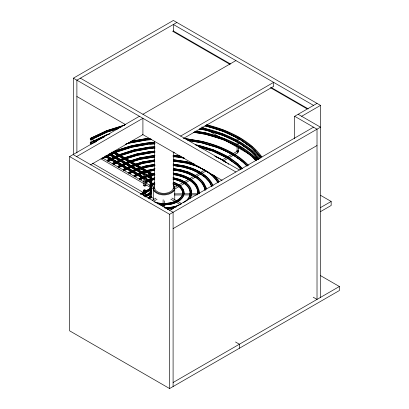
<?xml version="1.0" encoding="UTF-8"?>
<svg xmlns="http://www.w3.org/2000/svg" width="409" height="409" viewBox="0 0 409 409"><rect width="100%" height="100%" fill="white"/><g stroke="black" fill="none" stroke-linecap="round" stroke-linejoin="round"><path stroke-width="0.61" d="M91.033 139.203L91.498 138.564L92.587 138.82L92.122 139.454L91.033 139.203L91.033 144.27M95.522 141.754L94.515 141.422L93.492 141.77L93.482 142.444L94.489 142.777M143.457 192.7L143.472 190.159L144.495 189.817L145.502 190.149L145.502 191.386M143.85 170.839L143.835 171.519L144.842 171.852L145.865 171.504L145.88 170.829L144.868 170.497L143.85 170.839L143.835 185.778L144.842 186.11L145.865 185.763L145.88 185.088M143.835 185.778L143.85 185.098M150.108 188.523L150.384 173.753L112.864 152.092M150.108 192.67L150.144 190.18M150.18 188.989L150.313 181.586M150.108 196.821L150.144 194.331M150.18 193.135L150.215 190.645M150.261 188.835L150.313 185.732M150.87 189.853L150.604 192.608L144.571 196.09M150.88 193.385L150.819 196.458L148.411 198.022M151.831 177.889L151.545 193.278L151.11 193.871L145.624 197.036M151.831 182.041L151.545 197.424L149.464 198.968M163.012 206.714L163.145 199.735M164.546 207.833L164.679 200.855M237.102 150.926L237.118 150.558L236.755 151.524L237.102 150.926L237.118 137.884L237.578 137.618L238.667 137.874L238.662 150.916L238.672 150.548L238.222 151.908L237.2 152.981L238.222 151.908L238.672 150.548M238.667 137.874L238.202 138.508L237.113 138.252M145.502 190.149L145.492 190.824L144.469 191.172L143.457 190.839M159.883 204.858L163.804 205.052L171.243 204.06A20.01 11.554 0 0 0 177.583 201.596M182.286 195.425L182.583 193.851M183.401 202.772A27.101 15.644 0 0 0 185.691 201.075C189.945 197.772 191.831 191.397 188.391 186.841A25.43 14.683 0 0 0 174.346 178.728L173.119 178.523M189.715 196.233C192.542 186.478 181.167 180.42 173.119 179.173M186.289 200.977C190.66 197.583 192.598 191.039 189.065 186.351A26.13 15.087 0 0 0 179.27 179.423L172.951 177.731M197.562 194.214L197.874 192.578L197.296 188.769L195.441 185.119A32.797 18.937 0 0 0 177.332 174.658L173.304 173.978M198.278 193.917C199.607 180.942 184.178 174.653 173.503 173.252M199.106 193.708C199.699 180.471 184.076 174.49 173.104 173.073M154.173 185.66L153.309 188.038L154.081 190.4C159.173 195.558 168.799 195.349 173.886 190.272L174.75 187.895L173.978 185.533L173.063 184.735M153.309 199.664L153.309 188.815L153.953 187.036M173.406 187.905L172.654 189.981C168.206 194.423 159.781 194.607 155.323 190.093L154.648 188.028M173.978 186.31L174.75 188.677L173.886 191.049C168.799 196.126 159.173 196.335 154.081 191.177L153.309 188.815M174.132 164.97L183.304 166.524L183.585 165.809C195.083 168.789 207.874 174.28 212.665 186.013M173.247 160.538L186.284 162.455L186.57 161.739L194.689 164.208M185.967 139.525L201.213 142.107L201.494 141.391C218.212 145.941 235.686 152.26 247.578 165.435M190.047 198.396L191.136 196.386L191.729 193.268L191.259 190.149M201.213 142.107L217.465 147.046L217.874 146.371M150.819 189.459L145.665 192.603M151.545 188.483L151.11 189.076L141.785 194.459M151.545 192.629L151.11 193.222L145.624 196.392M151.545 196.775L148.917 198.636M94.106 141.908L93.001 141.274L93.518 140.001L96.248 141.299M172.966 183.288L177.368 185.093L177.884 184.474C182.281 186.576 185.282 192.404 181.852 196.637A20.005 11.549 0 0 1 171.243 202.762L163.81 203.662L156.412 202.859M183.304 166.524L191.729 169.081L199.086 172.557L199.607 171.933M205.533 125.445L222.818 130.696L238.442 138.068L238.963 137.444L251.816 146.529L261.295 156.928M198.227 146.177L213.176 150.716L226.238 156.882L226.76 156.258L237.517 163.861L242.113 168.902M217.465 147.046L231.668 153.743L232.189 153.119M163.804 205.052L171.514 204.122A20.757 11.984 0 0 0 180.62 199.786C182.895 197.792 184.735 194.725 183.876 191.617M217.997 182.726L216.586 179.945L217.261 179.459L212.869 174.643M73.4 154.76L73.4 78.17L173.375 20.45L320.508 105.394L320.508 297.399M176.867 22.464L76.892 80.184L76.892 152.946M320.579 275.656L339.373 286.504L339.373 290.538L169.602 388.55L69.627 330.83L69.627 156.581L139.423 116.284M142.915 114.269L235.906 60.583M76.611 156.581L142.915 118.303L142.915 134.638L90.42 164.939M180.64 136.054L273.631 82.362L273.631 86.391L183.938 138.176M140.226 194.188L150.098 188.488M140.732 194.157L150.819 188.16L151.105 173.421L113.385 151.468M142.378 194.505L144.571 193.237M142.337 194.791L151.11 189.725L151.545 189.127L151.831 173.743L151.422 173.155L113.349 151.172M144.065 196.121L150.098 192.639M146.218 196.438L149.505 194.536M147.9 198.053L150.098 196.785M294.664 138.6L294.664 116.284L317.016 103.38M152.143 200.359L155.993 198.135M174.285 187.573L177.036 185.988M178.682 185.032L183.084 182.496M184.183 181.857L188.585 179.316M189.684 178.682L193.534 176.458M195.185 175.507L199.587 172.966M200.686 172.332L204.536 170.108M222.138 159.95L226.535 157.409M227.634 156.77L231.489 154.551M233.135 153.595L236.438 151.693M153.774 201.162L157.071 199.255M174.265 189.331L178.667 186.79M180.318 185.839L195.165 177.261M196.269 176.627L200.666 174.086M201.765 173.452L206.167 170.911M223.217 161.069L227.619 158.528M228.718 157.894L233.12 155.354M234.219 154.714L237.517 152.813M301.643 116.284L320.508 105.394M169.602 210.272L313.529 127.179M69.627 156.581L169.602 214.301L320.508 127.179L298.156 114.269M173.094 228.621L317.016 145.527M320.666 207.511L331.167 201.453L331.167 205.482L320.666 211.54M173.094 382.507L339.373 286.504M118.646 128.508L107.184 132.097L91.268 139.673L90.762 139.704L90.251 139.086L90.251 138.436L106.391 130.757L124.745 125.011M90.251 138.436L106.785 130.778L124.408 125.261M90.251 139.086L91.406 138.539M91.268 139.673L91.268 139.024L107.184 131.447L121.059 127.102M92.48 138.886L106.212 132.347M90.251 142.588L90.762 142.557L91.268 143.82L90.762 143.85L90.251 143.232L90.251 142.588L93.712 140.941M94.862 140.389L106.391 134.904L109.944 133.794M92.48 141.739L93.62 141.192M94.765 140.65L106.785 134.929L109.218 134.167M90.251 143.232L91.406 142.685M92.403 142.629L94.111 141.821M95.246 141.279L104.341 136.949M92.403 143.278L94.111 142.465M114.586 151.192L131.1 145.839L147.746 142.823L154.536 142.393M109.96 153.605L112.756 152.271M113.876 151.739C126.862 146.432 140.829 143.206 154.863 142.465M109.3 154.776L103.201 157.68L103.201 158.324L102.695 158.36L102.189 157.741M110.41 154.249C124.234 147.531 139.643 144.162 154.934 143.206M102.695 158.36L106.049 156.759M107.725 155.962L109.96 154.899M103.201 158.324L106.529 156.744M107.633 156.218L110.41 154.899M111.514 154.367L114.29 153.048M115.399 152.521L131.637 147.255L148.012 144.29L154.934 143.85M111.268 160.077L108.002 161.422L107.495 160.159L109.745 159.086M110.87 158.554L113.676 157.214M115.364 156.412L117.613 155.343M118.738 154.806L133.927 149.868L149.147 147.112L154.832 146.754M107.495 160.159L110.231 159.065M111.345 158.539L114.131 157.209M115.246 156.683L118.032 155.354M119.142 154.827L134.193 149.929L149.28 147.199L154.914 146.841M107.495 160.809L108.62 160.272M108.508 161.391L108.508 160.742L110.716 159.694M112.373 158.907L118.999 155.752M108.002 161.422L109.116 160.89M112.46 159.3L115.246 157.976M116.918 157.184L119.142 156.12M112.925 159.29L119.551 156.136M117.112 162.889L113.313 164.49L112.807 163.222L115.047 162.158M116.166 161.621L118.968 160.292M120.088 159.755L122.889 158.426M112.807 163.222L119.413 160.287M120.522 159.761L123.298 158.441M112.807 163.871L113.927 163.339M113.82 164.459L113.82 163.81L119.863 160.936M121.509 160.149L124.254 158.845M113.313 164.49L116.642 162.905M118.303 162.112L120.522 161.059M122.189 160.267L124.408 159.208M118.211 162.368L120.957 161.059M122.056 160.538L124.801 159.229M121.856 166.223L118.62 167.552L118.114 166.289L120.348 165.226M121.463 164.694L124.811 163.104M125.926 162.572L128.16 161.509M118.114 166.289L120.829 165.205M121.933 164.684L124.694 163.37M125.793 162.843L128.554 161.529M118.114 166.938L119.229 166.407M119.131 167.521L119.131 166.872L121.309 165.834M122.951 165.057L125.675 163.758M126.77 163.237L128.947 162.199M118.62 167.552L119.725 167.03M123.59 165.19L125.793 164.142M123.492 165.446L130.123 162.48M127.685 169.045L123.932 170.619L123.426 169.357L125.645 168.298M126.754 167.767L133.492 164.755M123.426 169.357L126.125 168.278M127.219 167.756L129.96 166.453M131.059 165.931L134.464 164.597M123.426 170.001L124.535 169.474M124.438 170.589L124.438 169.939L130.931 166.846M132.015 166.335L135.415 165.093M123.932 170.619L127.219 169.055M128.866 168.273L131.606 166.969M128.769 168.528L131.473 167.24M132.634 172.281L129.239 173.687L128.733 172.419L130.941 171.371M132.041 170.844L134.801 169.531M128.733 172.419L131.417 171.356M132.501 170.834L135.221 169.541M128.733 173.068L129.837 172.542M129.75 173.651L129.75 173.007L132.056 171.908M133.784 171.085L136.095 169.986M129.239 173.687L130.328 173.165M134.132 171.356L136.304 170.323M133.784 171.734L136.667 170.359M137.94 175.349L134.551 176.749L134.045 175.487L136.228 174.444M137.869 173.667L140.604 172.363M134.045 175.487L136.698 174.428M137.772 173.917L140.461 172.639M134.045 176.131L135.139 175.614M135.057 176.719L135.057 176.069L137.363 174.975M138.513 174.423L141.396 173.053M134.551 176.749L137.772 175.216M139.924 174.193L141.396 173.702L139.091 174.801M143.242 178.416L139.858 179.817L139.351 178.549L141.514 177.521M142.593 177.01L144.208 176.238M139.351 178.549L141.974 177.511M143.032 177.01L144.091 176.504M139.351 179.198L140.43 178.687M140.369 179.786L140.369 179.137L142.669 178.043M139.858 179.817L142.501 178.559M145.722 181.11L146.78 180.609M145.686 181.34L147.23 180.604M148.262 180.113L150.466 179.254M145.676 182.199L147.971 181.11M145.686 182.634L148.262 181.407M145.676 182.849L148.544 181.484M151.509 183.948L154.796 182.67M151.468 184.178L154.566 182.889M151.555 184.996L154.919 183.569M151.468 185.476L152.951 184.771M151.555 185.645L154.919 184.219M190.277 192.629L191.003 192.296M189.715 195.589L190.425 195.338M106.785 132.076L117.72 128.651M126.171 143.902L128.538 143.16L146.483 139.914L150.205 139.679M125.154 144.367L128.809 143.222L146.616 140.001L151.713 139.679M116.11 151.974L131.366 147.194L147.879 144.203M120.655 154.965L134.464 150.64L149.413 147.935L154.996 147.577M120.865 155.4L134.193 151.228L149.28 148.498L153.032 148.257M120.655 155.614L134.464 151.284L149.413 148.579L154.996 148.227M124.617 157.7L136.754 153.902L150.543 151.402L154.899 151.131M124.408 157.915L137.02 153.963L150.676 151.488L154.985 151.218M125.399 158.395L137.291 154.668L150.809 152.225L154.633 151.979M126.81 158.457L137.02 155.256M125.992 158.856L137.291 155.318L150.809 152.874L154.633 152.629M129.96 160.947L139.581 157.93L151.938 155.696L154.996 155.502M130.338 160.972L139.847 157.992L154.612 155.619M130.711 161.647L140.118 158.702L154.714 156.356M128.554 162.828L130.338 162.271M132.122 161.708L139.847 159.29L154.612 156.918M131.299 162.112L140.118 159.352L154.714 157.005M135.277 164.198L142.409 161.964L154.597 159.904M135.635 164.229L142.675 162.025L154.714 159.991M136.575 164.73L142.946 162.736L154.832 160.727M132.7 166.448L135.635 165.527M137.398 164.975L142.675 163.319L153.472 161.366M133.099 166.468L135.415 165.742M137.153 165.195L142.946 163.38L154.832 161.376M136.453 168.743L139.382 167.828M140.553 167.46L145.236 165.998L154.735 164.275M136.851 168.769L139.735 167.864M140.89 167.501L145.502 166.054L154.868 164.362M137.245 169.438L140.9 168.293M142.117 167.91L145.773 166.765L155.001 165.093M138.579 169.52L140.89 168.799M143.196 168.073L144.929 167.532M137.853 169.893L141.509 168.748M142.731 168.37L145.773 167.414L155.001 165.742M141.749 172.005L144.045 171.284M146.34 170.568L154.893 168.789M142.127 172.031L144.382 171.325M146.074 170.793L155.047 168.871M142.598 172.68L144.397 172.112M147.398 171.172L154.602 169.709M143.196 173.14L144.397 172.762M145.599 172.388L146.8 172.01M146.984 175.282L150.333 174.234M147.552 175.251L150.558 174.311M145.543 176.673L147.306 176.121M148.487 175.752L150.839 175.016M145.747 177.112L147.552 176.545M149.357 175.982L150.558 175.604M145.543 177.322L147.894 176.586M149.075 176.213L150.839 175.66M148.896 179.602L150.103 179.224M151.31 178.845L154.873 177.879M151.642 178.886L153.988 178.15L153.718 178.089M151.402 179.756L154.254 178.861M152.225 180.001L154.254 179.51L151.402 180.405M153.441 184.536L154.566 184.183M196.08 145.052L198.794 145.399C214.674 149.704 231.295 155.793 242.338 168.569M173.324 168.646L180.885 169.817L188.258 172.056A41.534 23.978 0 0 1 203.835 183.063L206.187 187.695L206.366 188.902M131.386 141.243L146.35 138.533L149.474 138.334M130.394 141.529L146.483 138.62L150.205 138.38M128.809 142.577L146.616 139.351L151.074 139.07M137.644 155.144L150.809 152.874M145.502 167.353L153.62 165.885M148.942 171.274L153.825 170.389M148.6 171.448L154.602 170.359M151.494 173.948L154.51 173.401M151.749 174.014L154.709 173.477M151.427 174.827L154.904 174.198M152.342 175.2L154.116 174.883M151.427 175.476L154.904 174.847M173.084 182.373C179.52 183.411 187.47 190.441 182.516 197.118A20.747 11.979 0 0 1 171.514 203.472L163.804 204.403L157.378 203.784M164.899 207.971L168.994 207.711L174.07 206.796A27.848 16.074 0 0 0 178.759 205.318M166.12 208.636L174.341 207.501A28.604 16.513 0 0 0 176.202 207M172.378 208.396L167.235 209.122M173.764 208.258L167.322 209.209M180.62 199.786L180.021 199.883A20.01 11.554 0 0 1 178.114 201.274M187.792 140.481L201.213 142.751L217.874 147.669A92.316 53.298 0 0 1 231.663 154.116M198.508 145.461L213.994 150.016M199.423 147.189L213.585 151.34L200.921 147.491M173.247 161.187L186.284 163.099L196.427 166.034L186.57 163.038M192.138 168.406L192.547 168.38C200.87 171.852 209.566 176.949 213.099 185.701M174.132 165.619L183.304 167.169L192.138 169.704L199.607 173.227M180.599 169.878L188.258 172.056M179.265 179.428L179.679 179.398A26.825 15.491 0 0 1 189.74 186.509C192.373 190.159 192.194 195.19 189.5 198.748L188.835 198.273M178.856 180.747L182.808 182.394M173.314 182.593L175.384 183.074M149.786 144.086L154.863 143.763M152.526 152.669L154.985 152.511M164.873 207.879L168.861 207.629L173.799 206.734A27.101 15.644 0 0 0 181.299 203.984M150.476 184.648L149.97 184.679L149.97 185.328M174.377 193.886L182.649 193.835M183.922 193.825L197.93 193.733M174.372 194.996L197.286 194.848M93.001 141.274L93.518 141.294M173.304 174.628C178.748 175.159 183.82 177.445 188.748 179.5L183.554 177.051L177.618 175.246M173.104 152.404L174.377 152.465M173.298 155.313L179.408 155.839M172.987 155.394L181.054 156.233M173.508 156.161L177.266 156.35L183.268 157.368M172.987 156.688L174.249 156.754M176.146 156.846L184.091 158.043M173.508 156.811L177.266 157L184.469 158.217M173.482 159.709L186.857 161.678L192.726 163.462M173.365 159.801L186.57 161.739M173.365 161.095L175.85 161.223M173.201 164.086L183.871 165.747L192.547 168.38M173.073 164.173L183.585 165.809M173.073 165.471L182.966 167M160.665 204.802L163.81 204.96M237.517 163.861L238.125 163.948M213.176 151.366L226.238 157.526L236.908 165.067L237.517 165.159M196.018 166.059L204.52 170.067L211.463 174.975L212.072 175.062L210.062 173.646M205.712 176.243L206.32 176.33M191.729 169.73L199.086 173.201L205.103 177.455L205.712 177.542L203.166 175.742M180.262 186.151L180.87 186.238M201.806 128.007L205.502 128.636A102.235 59.024 0 0 1 237.389 140.445M200.931 127.971L205.221 128.697L223.227 134.172L237.276 140.798M199.914 128.559L204.935 129.413L222.818 134.847L237.327 141.688M199.71 129.06L205.221 129.996L223.227 135.466L237.276 142.092M199.285 129.101L204.935 130.057A100.839 58.216 0 0 1 237.419 142.281M196.259 131.217L205.502 132.782A102.235 59.024 0 0 1 237.389 144.592M195.425 131.187L205.221 132.848L223.227 138.319L237.276 144.944M194.265 131.754L204.935 133.559L222.818 138.994L237.327 145.839M194.198 132.276L205.221 134.142L223.227 139.617L237.276 146.243M193.636 132.296L204.935 134.208A100.839 58.216 0 0 1 237.419 146.432M183.825 138.288L201.78 141.33A93.063 53.727 0 0 1 248.616 165.43M183.677 138.375L201.494 141.391M188.59 140.507L201.494 142.69L217.874 147.669M195.119 144.776L198.794 145.399M176.443 161.325L185.977 162.935M173.482 168.564L180.885 169.817M173.165 169.382L180.318 170.594A40.143 23.175 0 0 1 202.491 183.396L204.761 187.864L205.113 190.195M173.324 169.945L179.996 171.074M173.165 170.032L180.318 171.238A40.143 23.175 0 0 1 202.491 184.04L204.761 188.513L205.027 190.262M173.503 174.551L177.031 175.144M173.191 177.659L179.679 179.398M172.951 179.03L179.265 180.722M139.581 157.93L139.847 157.992M142.409 161.964L142.675 162.025M142.675 163.319L142.946 163.38M148.063 170.026L148.6 170.798M196.115 184.628L196.785 184.786M206.422 124.914L223.227 130.021L238.963 137.444M205.221 125.844L223.227 131.32L237.276 137.945M186.284 162.455L196.018 165.41L199.986 167.281M183.585 167.107L192.138 169.704M180.599 171.177L187.849 173.375M173.314 183.892L177.884 185.768M154.561 202.143C159.832 203.907 165.579 203.902 170.972 202.7A19.254 11.115 0 0 0 181.182 196.806C184.485 192.731 181.596 187.118 177.368 185.093M213.585 150.042L226.76 156.258M214.158 151.611L215.303 152.153M216.448 152.69L227.782 158.278M214.674 156.033L221.847 159.418L226.806 162.92M215.599 156.688L221.325 159.392L223.912 161.218M197 166.305L205.037 170.093M188.421 173.651L195.211 177.092M174.975 183.099L177.884 184.474M313.529 105.394L173.375 24.479L173.375 31.391M173.16 30.89L230.497 63.993M270.743 87.229L308.233 108.871M172.593 31.217L229.93 64.32M270.727 87.874L307.113 108.881M294.664 116.284L317.016 129.193L317.016 299.414L313.202 297.21M201.974 126.867L205.839 129.096M209.152 131.008L220.748 137.7M226.821 141.207L237.312 147.266M238.416 147.9L247.246 153.002M253.871 156.826L258.289 159.377M320.676 195.395L331.167 201.453M80.384 78.17L239.398 169.975M73.4 78.17L235.906 171.99M76.892 96.519L125.481 124.571M142.598 134.454L222.102 180.359M93.518 140.001L96.279 141.591M93.001 140.624L95.762 142.214M113.385 152.762L114.484 153.401M115.589 154.04L117.245 154.996M118.349 155.63L119.454 156.269M120.558 156.903L124.418 159.137M126.074 160.088L127.179 160.727M128.278 161.366L134.351 164.868M136.003 165.824L139.316 167.736M140.42 168.37L144.28 170.604M148.14 172.833L150.901 174.423M111.759 152.102L144.316 170.896M145.415 171.535L150.384 174.398M110.041 153.411L144.249 173.16M145.901 174.116L150.87 176.985M110.072 153.702L144.28 173.452M145.936 174.408L150.901 177.276M109.004 154.009L144.316 174.398M145.967 175.354L150.384 177.9M108.968 154.362L112.281 156.274M113.385 156.913L117.245 159.142M118.349 159.781L122.209 162.01M123.313 162.644L124.97 163.6M126.074 164.239L129.934 166.468M131.038 167.107L134.898 169.336M136.003 169.97L137.659 170.926M138.763 171.565L139.868 172.204M140.972 172.838L144.28 174.75M146.488 176.023L147.593 176.662M148.692 177.296L149.796 177.935M108.451 154.341L144.316 175.042M145.967 175.998L150.384 178.549M106.729 155.645L144.249 177.307M145.901 178.263L150.318 180.814M106.212 155.624L144.28 177.603M145.936 178.559L150.348 181.105M105.139 155.926L144.316 178.544M145.967 179.5L150.384 182.046M106.212 156.918L107.864 157.874M108.968 158.513L112.833 160.742M113.932 161.376L115.589 162.332M116.693 162.971L117.797 163.61M118.901 164.244L125.522 168.068M126.626 168.707L137.659 175.078M138.763 175.712L142.623 177.941M146.488 180.175L147.593 180.809M148.692 181.448L150.348 182.404M105.139 156.575L144.316 179.193M145.967 180.149L150.384 182.695M103.18 158.349L123.59 170.134M124.694 170.773L143.999 181.918M145.655 182.874L150.067 185.42M151.724 186.376L153.927 187.649M171.923 198.038L176.34 200.589M177.992 201.545L181.305 203.452M100.972 158.85L143.999 183.692M145.65 184.643L150.062 187.194M151.719 188.15L153.375 189.101M170.819 199.173L174.679 201.407M176.335 202.358L180.195 204.587M92.587 163.247L143.375 192.573M145.584 193.846L147.24 194.802M148.344 195.441L150.553 196.714M151.657 197.353L153.314 198.309M170.982 208.508L172.087 209.147M170.957 208.713L172.056 209.347M73.119 154.566L173.094 212.286L173.094 386.536M235.528 341.99L239.398 344.225L239.398 348.253M168.994 207.711L169.127 208.447M238.442 138.068L251.208 147.092L260.625 157.414M238.963 138.743L239.991 139.469M241.535 140.558L244.618 142.736M246.162 143.83L249.245 146.008M238.963 141.591L251.816 150.676L259.234 158.815M238.442 142.214L251.208 151.238L258.483 159.219M238.963 142.889L240.502 143.978M242.046 145.067L245.134 147.25M247.701 149.065L249.761 150.517M238.963 145.742L251.816 154.827L256.76 160.251M238.442 146.366L251.208 155.384L255.916 160.548M239.475 147.398L242.563 149.582M243.59 150.308L245.645 151.759M247.701 153.217L250.272 155.031M231.668 153.743L243.273 161.944L246.693 165.701M226.238 156.882L236.908 164.423L241.054 168.963M229.321 159.362L232.394 161.535M234.955 163.344L236.494 164.433M227.798 163.62L228.789 164.321M224.95 161.949L225.983 162.68M207.496 171.524L211.463 174.331L216.586 179.945M206.044 170.804L208.554 172.578M199.086 172.557L205.103 176.806L210.211 182.475M200.113 173.59L201.642 174.663M189.219 179.832L191.1 181.161M192.046 181.831L194.157 183.779M188.227 179.474C193.181 182.404 197.792 187.128 197.874 193.227M183.789 182.966L185.681 184.306M254.914 149.996L255.743 150.906M253.877 150.083L255.528 151.892M257.997 154.607L260.058 156.867M254.5 153.687L255.328 154.597M253.667 156.928L254.914 158.293M238.355 166.074L240.027 167.905M236.908 165.067L241.054 169.612M214.296 175.63L217.936 179.617L218.994 181.708M211.463 174.975L216.586 180.594L217.716 182.818M205.103 177.455L209.536 182.317L211.688 186.55M201.893 182.808L202.741 183.738M180.87 186.887L181.601 187.685M139.858 178.518L140.369 179.137M134.551 175.456L135.057 176.069M129.239 172.388L129.75 173.007M123.932 169.321L124.438 169.939M118.62 166.258L119.131 166.872M113.313 163.191L113.82 163.81M90.762 138.406L91.268 139.024M108.002 160.129L108.508 160.742M149.295 179.623L149.689 180.292M217.261 179.459L218.687 182.271M209.536 181.668L211.954 186.432M203.835 183.713L206.187 188.339M182.69 188.881L183.789 191.054M174.07 206.796L174.341 207.501M171.243 202.762L171.514 203.472M205.834 189.827L205.471 187.455L203.161 182.905A40.834 23.574 0 0 0 187.849 172.077M198.723 189.244L199.321 193.217M182.685 193.324L182.368 191.223L181.345 189.214A18.073 10.435 0 0 0 173.007 183.886M174.75 188.677L174.75 199.526M174.75 200.799L174.75 202.077M173.406 151.928L173.406 188.892M169.602 214.301L169.602 388.55M154.648 141.217L154.648 189.014M145.88 170.829L145.865 185.763M145.502 192.629L145.492 195.783M144.868 170.497L144.868 171.734M144.842 171.852L144.842 186.11M144.495 189.817L144.495 191.054M144.469 193.028L144.469 196.131M143.472 190.159L143.472 192.639M143.472 193.881L143.472 195.124M143.457 193.938L143.457 195.799M94.515 141.422L94.515 142.664M93.492 141.77L93.492 143.007M232.189 154.418A92.316 53.298 0 0 1 234.96 156.09M236.571 157.133A92.316 53.298 0 0 1 239.153 158.922M240.635 160.031A92.316 53.298 0 0 1 242.982 161.913M217.47 147.69A91.621 52.894 0 0 1 247.082 166.223M193.595 181.933A34.198 19.744 0 0 1 194.505 182.772M204.935 125.911A100.839 58.216 0 0 1 260.625 158.063M206.765 124.781A102.235 59.024 0 0 1 261.975 157.087M238.442 142.864A100.839 58.216 0 0 1 258.81 159.776M239.48 141.616A102.235 59.024 0 0 1 259.843 158.406M238.442 147.015A100.839 58.216 0 0 1 255.937 160.589M239.48 145.768A102.235 59.024 0 0 1 257.445 159.781M238.202 151.177L237.517 152.317L238.202 151.182L237.563 151.187L238.202 151.182M221.847 159.418L221.325 159.392L221.847 159.418M189.265 178.227L188.748 178.201L189.265 178.227M128.809 143.222L128.538 143.16L128.809 143.222M237.992 151.811L237.44 151.514L237.987 151.811"/></g></svg>
